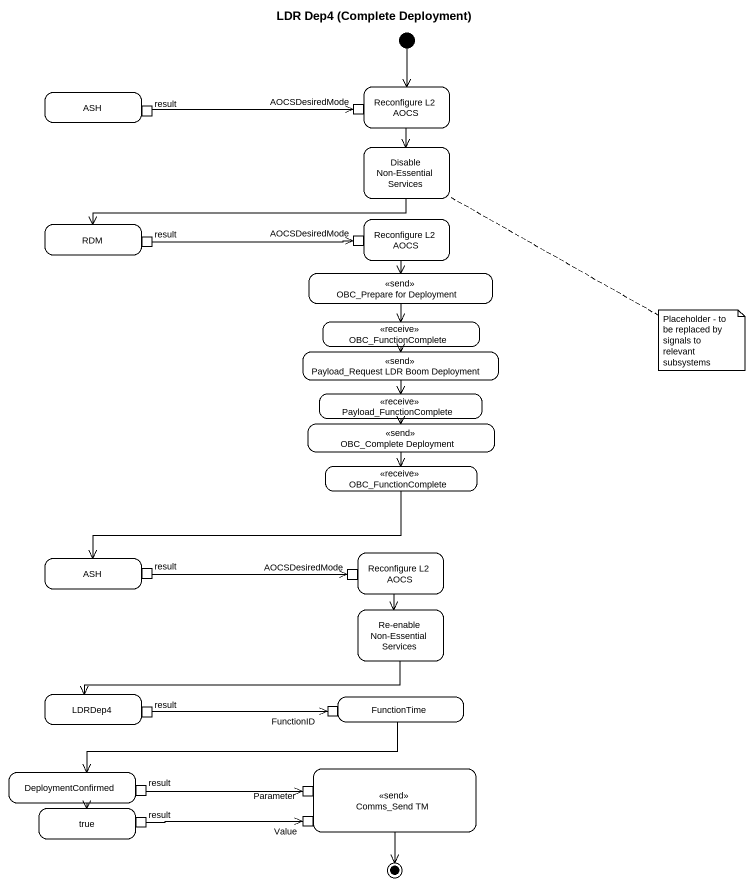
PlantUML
@startuml
title LDR Dep4 (Complete Deployment)
hide empty description
state "Reconfigure L2 AOCS" as Reconfigure_L2_AOCS {
  state AOCSDesiredMode <<inputPin>>
}
state ASH {
  state result <<outputPin>>
}
state "Disable Non-Essential Services" as Disable_Non_Essential
state RDM {
  state "result" as result_2 <<outputPin>>
}
state "Reconfigure L2 AOCS" as Reconfigure_L2_AOCS_2 {
  state "AOCSDesiredMode" as AOCSDesiredMode_2 <<inputPin>>
}
state "OBC_Prepare for Deployment" as OBC_Prepare_for_Deployment <<send>>
state "Payload_Request LDR Boom Deployment" as Payload_Request_LDR_Boom <<send>>
state OBC_FunctionComplete <<receive>>
state Payload_FunctionComplete <<receive>>
state "OBC_Complete Deployment" as OBC_Complete_Deployment <<send>>
state "OBC_FunctionComplete" as OBC_FunctionComplete_2 <<receive>>
state "ASH" as ASH_2 {
  state "result" as result_3 <<outputPin>>
}
state "Reconfigure L2 AOCS" as Reconfigure_L2_AOCS_3 {
  state "AOCSDesiredMode" as AOCSDesiredMode_3 <<inputPin>>
}
state "Re-enable Non-Essential Services" as Re_enable_Non_Essential
state LDRDep4 {
  state "result" as result_4 <<outputPin>>
}
state FunctionTime {
  state FunctionID <<inputPin>>
}
state DeploymentConfirmed {
  state "result" as result_6 <<outputPin>>
}
state "Comms_Send TM" as Comms_Send_TM <<send>> {
  state Parameter <<inputPin>>
  state Value <<inputPin>>
}
state true {
  state "result" as result_5 <<outputPin>>
}
[*] --> Reconfigure_L2_AOCS
Reconfigure_L2_AOCS --> Disable_Non_Essential
result -right-> AOCSDesiredMode
Disable_Non_Essential -left-> RDM
result_2 -right-> AOCSDesiredMode_2
Reconfigure_L2_AOCS_2 --> OBC_Prepare_for_Deployment
OBC_Prepare_for_Deployment --> OBC_FunctionComplete
Payload_Request_LDR_Boom --> Payload_FunctionComplete
OBC_FunctionComplete --> Payload_Request_LDR_Boom
Payload_FunctionComplete --> OBC_Complete_Deployment
OBC_Complete_Deployment --> OBC_FunctionComplete_2
OBC_FunctionComplete_2 -left-> ASH_2
result_3 -right-> AOCSDesiredMode_3
Reconfigure_L2_AOCS_3 --> Re_enable_Non_Essential
Re_enable_Non_Essential -left-> LDRDep4
FunctionTime -left-> DeploymentConfirmed
result_4 -right-> FunctionID
DeploymentConfirmed --> true
result_5 -right-> Value
result_6 -right-> Parameter
Comms_Send_TM --> [*]
note right of Disable_Non_Essential : Placeholder - to be replaced by signals to relevant subsystems
@enduml
